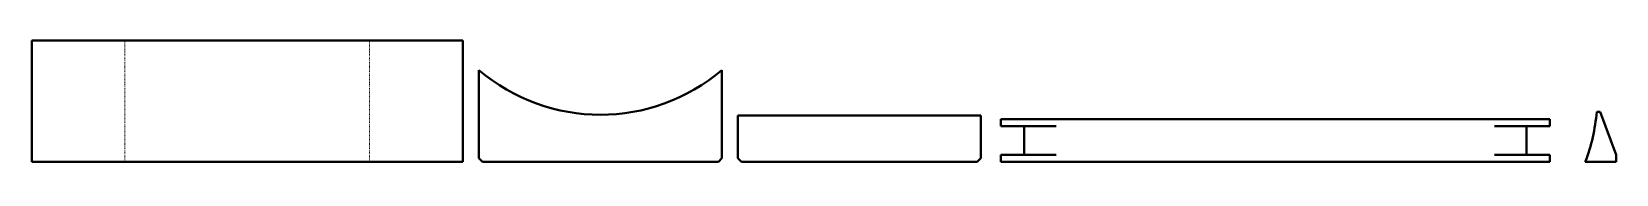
# Model space of a CAD drawing. Header units: millimetres. Extents: x 0 to 4447, y -10 to 340.
import ezdxf

# ---------------------------------------------------------------- set-up
doc = ezdxf.new("R2010")
doc.units = ezdxf.units.MM
doc.linetypes.add('K5LT_BASIC', pattern=[0])
doc.linetypes.add('K5LT_CHAIN_LINE_WITH_2_POINTS', pattern=[12, 4, -2, 1, -2, 1, -2])

msp = doc.modelspace()

# ---------------------------------------------------------------- linework, layer by layer
at = {"color": 7, "linetype": 'K5LT_BASIC', "lineweight": 40}
for p, q in [((252, 340), (0, 340)), ((0, 340), (0, 0)), ((270.8, 340), (252, 340)), ((938.8, 340), (270.8, 340)), ((957.7, 340), (938.8, 340)), ((1209.7, 340), (957.7, 340)), ((1209.7, 340), (1209.7, 0)), ((1255, 257.5), (1255, 10)), ((1937, 10), (1937, 257.5)), ((4402, 140), (4392, 140)), ((4447, 20), (4402, 140)), ((2663.7, 130), (1981.7, 130)), ((1981.7, 130), (1981.7, 10)), ((2663.7, 10), (2663.7, 130)), ((4260, 120), (2720, 120)), ((2720, 120), (2720, 100)), ((2875, 100), (2720, 100)), ((2785, 100), (2785, 20)), ((2785, 100), (2875, 100)), ((2875, 100), (2875, 100)), ((4260, 100), (4105, 100)), ((4105, 100), (4105, 100)), ((4105, 100), (4195, 100)), ((4195, 20), (4195, 100)), ((4260, 100), (4260, 120)), ((252, 0), (0, 0)), ((270.8, 0), (252, 0)), ((938.8, 0), (270.8, 0)), ((957.7, 0), (938.8, 0)), ((1209.7, 0), (957.7, 0)), ((1255, 10), (1265, 0)), ((1265, 0), (1927, 0)), ((1927, 0), (1937, 10)), ((1981.7, 10), (1991.7, 0)), ((1991.7, 0), (2653.7, 0)), ((2653.7, 0), (2663.7, 10)), ((2720, 20), (2875, 20)), ((2720, 20), (2720, 0)), ((2720, 0), (4260, 0)), ((2875, 20), (2785, 20)), ((2875, 20), (2875, 20)), ((4105, 20), (4260, 20)), ((4105, 20), (4105, 20)), ((4195, 20), (4105, 20)), ((4260, 0), (4260, 20)), ((4360, 0), (4447, 0)), ((4447, 0), (4447, 20))]:
    msp.add_line(p, q, dxfattribs=at)
at = {"color": 7, "linetype": 'K5LT_CHAIN_LINE_WITH_2_POINTS', "lineweight": 18}
for p, q in [((261.4, 340), (261.4, 0)), ((948.3, 340), (948.3, 0))]:
    msp.add_line(p, q, dxfattribs=at)
at = {"color": 7, "linetype": 'K5LT_BASIC', "lineweight": 40}
for centre, radius, start, end in [((1596, 658), 526, 229.5873, 310.4127), ((3877.9, 184), 516, 339.1091, 355.1084)]:
    msp.add_arc(centre, radius, start, end, dxfattribs=at)

doc.saveas('drawing.dxf')
